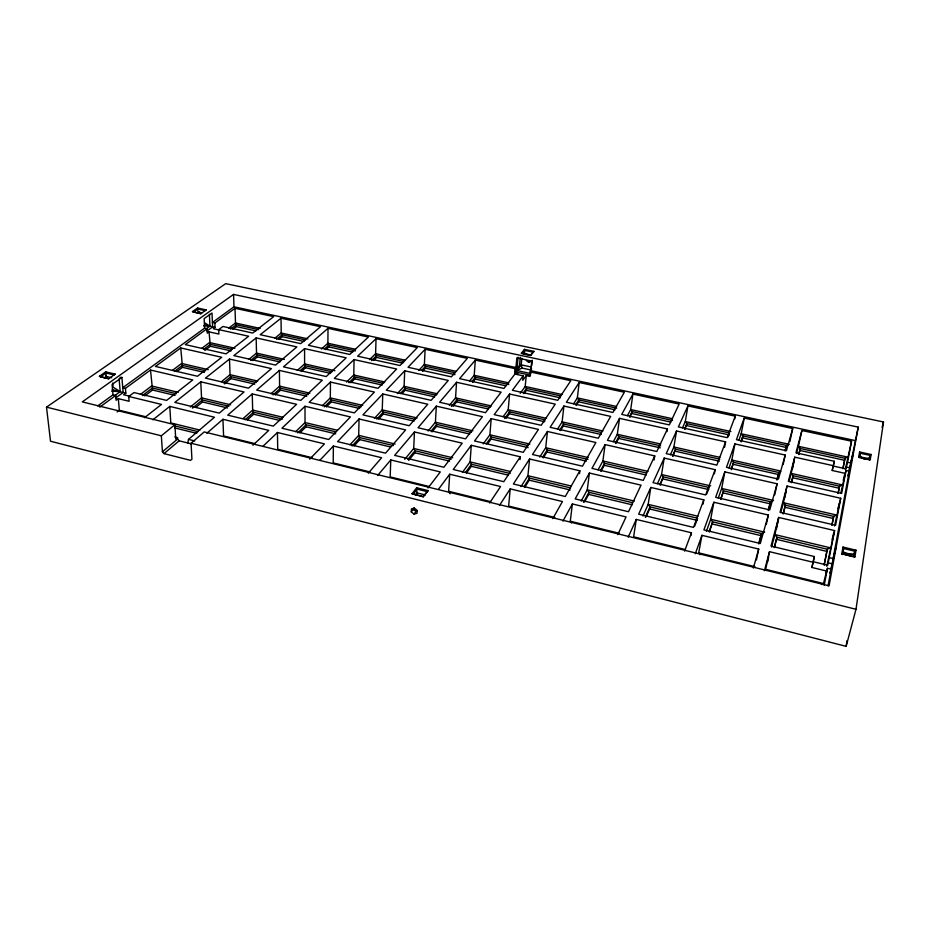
<?xml version="1.0" encoding="UTF-8"?>
<svg xmlns="http://www.w3.org/2000/svg" width="930" height="930" viewBox="0 0 930 930"><rect width="100%" height="100%" fill="white"/><g stroke="black" fill="none" stroke-linecap="round" stroke-linejoin="round"><path stroke-width="1.4" d="M328.011 328.337L308.388 345.321L349.796 354.458L368.385 337.044L328.011 328.337L327.895 343.251L328.86 346.925L325.756 349.703M330.464 382.056L309.155 402.33L354.342 412.885L374.418 392.065L330.464 382.056L330.324 397.889L331.371 401.911L326.337 406.863M368.338 473.126L381.614 457.734L333.382 446.04L333.207 462.896L369.815 471.894M354.074 359.584L334.312 378.394L378.033 388.31L396.645 369.012L354.074 359.584L353.784 374.999L354.807 378.859L350.866 382.742M359.05 418.977L337.578 441.622L385.543 453.177L405.62 429.904L359.05 418.977L358.701 435.356L359.817 439.623L354.051 445.912M376.034 338.694L357.643 356.19L400.005 365.525L417.303 347.588L376.034 338.694L375.615 353.702L376.615 357.422L373.523 360.456M382.753 393.971L362.921 414.896L409.235 425.708L427.777 404.225L382.753 393.971L382.253 409.898L383.346 413.99L378.661 419.093M428.091 487.959L440.297 471.94L390.786 459.943L390.17 476.904L429.462 486.576M404.724 370.803L386.334 390.193L431.113 400.342L448.283 380.44L404.724 370.803L404.085 386.31L405.236 388.31L405.154 390.228L402.248 393.402M414.466 431.973L394.657 455.375L443.889 467.244L462.222 443.18L414.466 431.973L413.699 448.469L414.978 450.759L414.873 452.805L408.665 460.373M411.281 511.872L411.42 508.884L414.35 508.117L417.14 510.326L416.989 513.314L414.059 514.081L411.281 511.872L413.292 509.233L416.059 511.43L414.059 514.081M415.35 494.934L416.942 492.877L416.675 487.773L428.149 490.61L423.045 496.748L412.013 493.76L416.675 487.773M425.126 349.273L408.038 367.292L451.387 376.848L467.325 358.375L425.126 349.273L424.382 364.386L425.522 366.269L425.428 368.152L422.557 371.279M436.321 406.166L418.035 427.765L465.523 438.855L482.438 416.675L436.321 406.166L435.426 422.208L436.693 424.359L436.577 426.359L432.02 431.904M450.039 493.784L448.62 491.296L449.702 474.219L500.561 486.541L489.61 503.025M456.549 382.276L439.611 402.272L485.483 412.676L501.131 392.146L456.549 382.276L455.549 397.889L456.793 399.923L456.677 401.865L453.096 406.224M97.778 405.899L112.995 394.832L115.692 395.483L116.111 400.295L118.331 398.656L129.119 401.283L128.735 396.471L134.001 392.565L166.598 400.412L192.766 379.952L150.52 370.035L125.434 388.368L122.76 387.717L204.588 328.185L207.053 328.732L207.251 333.173L209.029 331.847L218.887 334.044L218.713 329.615L222.933 326.476L252.704 333.045L273.687 316.63L235.023 308.295L214.853 323.024L212.412 322.489L233.965 306.807L515.952 367.524L515.069 368.664L475.323 360.096L474.23 375.301L469.627 380.858M472.684 382.346L475.335 379.115L475.474 377.231L474.23 375.301L508.791 382.869M520.021 459.594L520.288 456.804L471.289 445.307L470.092 461.908L462.396 472.44M466.476 473.021L471.336 466.314L471.487 464.256L470.092 461.908L510.361 471.51M491.191 418.663L474.544 440.96L523.253 452.34L538.458 429.428L491.191 418.663L489.889 434.81L483.263 443.877M487.785 443.598L491.098 439.018L491.261 437.019L489.889 434.81L529.902 444.063M509.594 394.018L494.19 414.641L541.19 425.301L555.245 404.132L509.594 394.018L508.21 409.735L503.107 416.733M506.141 418.256L509.396 413.769L509.57 411.816L508.21 409.735L546.445 418.337M518.068 373.883L514.674 373.151L515.069 368.664M518.08 357.225L516.882 370.547L514.674 373.151M530.984 373.593L516.882 370.547L519.579 364.944L520.277 357.283M530.158 369.815L522.044 368.071L521.219 364.851L521.823 358.236M552.792 518.603L562.452 501.537L510.221 488.878L508.64 506.06L554.838 517.44M475.323 360.096L459.606 378.661L503.955 388.438L514.929 374.058L523.172 375.836L522.753 380.347L526.24 375.65L529.647 376.394L530.507 375.22L515.557 371.988L516.824 357.876L531.867 361.084L532.274 360.247L531.762 365.583M526.24 375.65L525.218 386.462L520.196 393.344M523.962 393.657L526.368 390.333L526.543 388.438L525.218 386.462L561.976 394.518M529.647 376.394L531.867 361.084M531.239 370.919L531.495 368.257M579.518 473.591L579.867 470.789L529.589 458.99L527.926 475.707L521.009 486.588M524.648 487.471L529.24 480.171L529.449 478.101L527.926 475.707L570.869 485.937M547.433 431.474L532.506 454.503L582.482 466.174L595.874 442.506L547.433 431.474L545.701 447.725L539.749 457.083M543.248 457.909L546.968 451.992L547.189 449.981L545.701 447.725L588.12 457.537M563.906 406.05L550.118 427.323L598.292 438.251L610.661 416.396L563.906 406.05L562.127 421.86L557.547 429.079M560.453 430.578L563.371 425.952L563.592 423.987L562.127 421.86L602.907 431.032M579.181 382.486L566.393 402.213L612.893 412.467L624.344 392.228L579.181 382.486L577.356 397.889L573.612 403.794M576.263 405.457L578.565 401.807L578.786 399.9L577.356 397.889L616.602 406.48M571.404 522.986L570.288 521.23L572.38 503.944L626.064 516.941L617.753 534.622M589.411 473.033L575.17 498.887L628.517 511.733L641.014 485.146L589.411 473.033L587.272 489.854L581.18 501.096M584.61 501.933L588.644 494.388L588.911 492.307L587.272 489.854L634.295 501.061M654.115 460.036L654.755 455.921L605.081 444.598L602.907 460.966L598.083 469.859M600.966 471.405L604.233 465.291L604.512 463.268L602.907 460.966L647.966 471.382M666.996 431.636L667.426 428.974L619.531 418.361L617.334 434.287L613.312 441.727M615.916 443.505L618.636 438.425L618.903 436.449L617.334 434.287L660.672 444.029M632.912 394.076L621.717 414.408L669.333 424.905L679.144 404.039L632.912 394.076L630.714 409.572L627.413 415.652M629.947 417.314L632.237 411.618L630.714 409.572L672.425 418.709M855.995 609.29L883.5 421.976L225.723 283.65L46.5 407.131L50.511 441.227L846.137 646.35L855.995 609.29L191.069 443.238L191.929 459.281L190.522 460.35L163.982 453.619L162.425 451.806L161.343 435.81L174.875 424.708L175.758 439.088L177.514 437.612L174.759 436.926M690.978 535.482L691.455 532.785L636.271 519.417L633.621 536.819L685.526 549.595M846.137 646.35L847.009 640.642M703.034 504.13L703.812 499.875L650.826 487.448L648.175 504.374L642.956 515.999M646.164 516.778L649.617 508.977L649.954 506.885L648.175 504.374L697.953 516.243M869.317 459.827L870.027 455.363L871.085 454.479L859.611 451.992L858.704 457.153L869.317 459.827L870.259 459.687L871.085 454.479M855.984 550.165L854.775 551.176L853.856 556.954L854.914 556.907L855.984 550.165L842.964 547.073L841.79 553.769L852.45 556.617M714.391 473.812L715.147 469.673L664.194 458.072L661.544 474.533L657.429 483.728M660.149 485.239L663.276 476.892L661.544 474.533L710.694 485.902M724.598 447.225L725.598 441.855L676.517 430.985L673.89 447.005L670.449 454.677M672.925 456.444L675.575 449.225L673.89 447.005L719.797 457.327M734.712 418.988L735.246 416.14L687.921 405.933L685.305 421.534L682.492 427.8M684.899 429.439L686.944 423.627L685.305 421.534L730.899 431.52M842.266 554.582L843.615 548.514L842.964 547.073M842.615 554.268L843.615 548.514L854.775 551.176L853.81 554.931L842.661 552.269M859.425 457.665L860.192 453.224L859.611 451.992M700.046 554.687L698.721 552.85L701.952 535.331L758.706 549.072L756.415 559.918M828.049 585.888L831.153 569.172L827.444 568.277L826.154 573.485L826.619 571.043L811.925 567.463L814.366 556.535L771.005 546.084L778.666 517.44L834.594 530.577L827.723 565.231L813.134 561.697M174.875 424.708L82.305 401.9L233.558 294.415L858.239 427.114L850.787 462.989L847.556 462.28L851.555 441.215L801.904 430.509L795.941 452.817L834.291 461.28L833.361 465.709L794.778 457.165L788.315 481.333L841.65 493.423L845.998 470.475L849.276 471.196L833.117 558.546L829.455 557.675M858.239 427.114L829.072 585.83L204.193 431.927L191.069 443.238M830.095 573.054L835.884 547.386L830.176 573.078M849.625 467.744L848.09 475.986L853.31 452.724L849.625 467.744L846.393 467.034L847.556 462.28M766.343 524.241L768.32 515.022L713.88 502.247L710.694 519.277L706.405 531.309M709.381 532.03L712.624 521.846L710.694 519.277L764.658 532.146M774.737 494.9L777.12 483.786L724.83 471.882L721.692 488.448L718.309 497.945M844.835 475.265L845.184 473.37L832.222 470.487L833.152 466.035L846.044 468.883L846.393 467.034M824.201 585.342L827.444 568.277M840.72 498.282L835.593 525.287L780.038 512.314L787.047 486.053L840.72 498.282L834.524 525.996M720.866 499.433L723.552 490.866L721.692 488.448L773.551 500.445L770.61 501.77L723.552 490.866L720.797 498.666M783.188 464.512L785.222 455.049L734.909 443.912L731.829 460.036L729.004 467.964M826.817 566.312L834.594 530.577M840.767 493.307L845.998 470.475M845.324 469.418L851.555 441.215M731.34 469.708L733.631 462.303L731.829 460.036L780.351 470.952M789.861 441.68L792.709 428.521L744.233 418.07L741.198 433.775L738.885 440.239M741.163 441.855L742.954 435.914L741.198 433.775L789.291 444.308L786.582 445.482L742.954 435.914L741.071 441.227M824.131 564.928L827.293 549.246L830.351 547.805L774.911 534.587L771.598 547.038M831.827 525.369L833.687 516.394L836.616 515.046L783.397 502.723L780.782 512.546M838.023 493.586L839.558 486.181L842.371 484.902L791.209 473.393L789.024 481.577M842.859 468.708L844.986 458.292L847.683 457.095L798.417 446.307L796.65 452.968M824.236 564.917L827.293 549.246L776.98 537.226L774.911 534.587L778.666 517.44M832.071 524.659L833.687 516.394L785.397 505.199L783.397 502.723L787.047 486.053M838.256 492.888L839.558 486.181L793.139 475.718L791.209 473.393L794.778 457.165M843.068 468.127L844.986 458.292L800.288 448.493L798.417 446.307L801.904 430.509M187.779 442.982L188.488 439.39L214.458 417.233L169.772 406.41L152.927 419.779M811.925 567.463L814.366 556.535M758.787 543.945L761.577 533.541L763.635 532.611M768.273 510.512L770.61 501.77L768.331 509.768M776.91 480.054L778.91 472.51L780.793 471.684M785.385 450.167L786.582 445.482L785.036 450.934M813.169 562.266L769.505 551.688L765.669 569.323L823.527 583.563L826.619 571.043M767.471 562.278L768.657 556.884M776.306 529.379L778.596 518.87M784.676 497.934L786.187 491.017M774.33 547.689L776.98 537.226L774.434 546.945M792.383 468.976L794.162 460.896M783.176 513.999L785.397 505.199L783.281 513.267M791.593 481.914L793.139 475.718L791.314 482.682M798.777 454.572L800.288 448.493L798.847 453.98M832.222 470.487L834.291 461.28M843.231 480.368L844.8 473.986M837.895 508.722L839.255 503.165M832.025 539.807L833.652 533.204M882.093 427.475L883.5 421.976M764.402 570.776L769.505 551.688M753.358 568.056L758.706 549.072M768.32 515.022L760.287 543.492L703.905 529.902L713.88 502.247M777.12 483.786L769.761 509.907L715.67 497.283L724.83 471.882M785.222 455.049L778.445 479.09L726.481 467.313L734.909 443.912M792.709 428.521L786.443 450.725L736.432 439.704L744.233 418.07M758.845 543.178L761.577 533.541L712.624 521.846L709.299 531.239M776.945 479.415L778.91 472.51L733.631 462.303L731.247 469.057M695.315 553.745L701.952 535.331M684.585 551.095L691.455 532.785M703.812 499.875L693.478 527.391L638.654 514.185L650.826 487.448M715.147 469.673L705.672 494.934L653.011 482.647L664.194 458.072M725.598 441.855L716.856 465.128L666.206 453.642L676.517 430.985M735.246 416.14L727.167 437.658L678.377 426.905L687.921 405.933M694.64 526.252L697.128 519.603M706.719 493.97L709.137 487.518L663.276 476.892L659.916 484.449M728.085 436.937L729.562 432.973L686.944 423.627L684.654 428.788M645.339 517.254L649.954 506.885L697.628 518.266M672.669 455.758L675.575 449.225L719.75 459.176M628.18 537.191L636.271 519.417M654.755 455.921L643.269 480.368L591.968 468.383L605.081 444.598M667.426 428.974L656.824 451.515L607.43 440.32L619.531 418.361M583.529 502.34L588.911 492.307L632.54 502.723M600.582 470.58L604.512 463.268L646.431 472.986M615.509 442.785L618.903 436.449L660.637 445.854M629.552 416.628L632.237 411.618L672.483 420.453M562.929 521.102L572.38 503.944M579.867 470.789L565.301 496.504L513.383 483.995L529.589 458.99M524.078 486.588L529.449 478.101L570.578 487.925M542.713 457.06L547.189 449.981L587.993 459.432M559.709 430.125L563.592 423.987L601.477 432.531M575.728 404.759L578.786 399.9L616.671 408.2M499.468 505.455L510.221 488.878M520.288 456.804L503.781 481.682L453.236 469.499L471.289 445.307M465.512 472.475L471.487 464.256L510.07 473.475M486.285 443.877L491.261 437.019L528.333 445.61M504.676 418.535L509.57 411.816L545.201 419.849M523.334 392.855L526.543 388.438L560.825 395.959M438.542 489.18L449.702 474.219M523.172 375.836L512.372 390.298L557.779 400.307L570.799 380.684L530.077 371.907M100.603 376.824L108.694 378.754L99.417 376.278L105.753 371.872L115.146 374.104L114.088 374.953L106.043 373.035L100.603 376.824L99.417 376.278M526.38 360.526L528.589 362.293L529.868 360.608M523.578 354.051L530.402 355.504L533.913 351.354L524.415 349.355L521.381 353.261L522.218 353.76L524.822 350.412L524.415 349.355M423.045 496.748L428.149 490.61M530.402 355.504L533.913 351.354M531.018 366.955L521.219 364.851L516.882 370.547L522.044 368.071M413.141 494.283L417.128 489.145L426.963 491.586M407.863 459.397L414.978 450.759L451.038 459.374M431.218 431.009L436.693 424.359L471.301 432.38M451.434 406.445L456.793 399.923L490.029 407.41M471.94 381.521L475.474 377.231L508.791 384.543M404.748 459.281L413.699 448.469L452.724 457.769M428.149 430.997L435.426 422.208L472.882 430.869M449.341 405.387L455.549 397.889L491.517 405.98M377.673 475.428L390.786 459.943M193.498 312.085L200.892 313.701L192.487 311.562L197.567 308.028L206.146 309.899L205.205 310.655L197.846 309.051L193.498 312.085L192.487 311.562M352.156 445.958L359.864 437.588L393.413 445.598M376.848 419.139L383.416 412.013L415.571 419.465M400.377 393.576L405.236 388.31L436.065 395.25M421.685 370.442L425.522 366.269L455.096 372.756M349.971 444.784L358.701 435.356L395.122 444.04M374.372 418.419L382.253 409.898L417.163 417.977M397.354 393.588L404.085 386.31L437.577 393.843M418.709 370.5L424.382 364.386L456.514 371.419M319.781 460.397L333.382 446.04M309.713 459.176L324.454 443.877L277.454 432.497L262.876 446.377M299.913 432.857L306.098 426.765L305.04 422.557L304.994 406.282L350.424 416.942L328.697 439.483L281.953 428.219L304.994 406.282M297.832 432.857L306.098 424.743L335.718 431.822M324.338 406.863L331.382 399.947L361.084 406.84M348.936 382.753L354.842 376.952L383.613 383.427M371.512 360.608L376.673 355.551L404.213 361.596M295.682 431.694L305.04 422.557L337.45 430.288M322.268 405.759L330.324 397.889L362.712 405.375M346.553 382.056L353.784 374.999L384.788 381.974M369.524 359.643L375.615 353.702L405.294 360.201M252.972 445.179L268.758 430.392L222.933 419.291L206.855 433.206M247.403 419.837L253.681 414.222L252.669 410.072L252.251 393.913L296.589 404.318L273.292 426.126L227.722 415.152L252.251 393.913M275.245 394.925L280.593 390.123L279.605 386.148L279.384 370.419L322.315 380.196L300.785 400.377L256.68 390.077L279.384 370.419M301.39 371.512L305.586 367.745L304.61 363.932L304.575 348.622L346.181 357.841L326.209 376.557L283.487 366.873L304.575 348.622M245.253 419.697L253.634 412.211L282.546 419.116M273.071 394.866L280.569 388.17L308.19 394.576M300.332 370.535L305.586 365.85L331.975 371.791M324.721 348.773L328.871 345.065L355.458 350.901M243.149 418.535L252.669 410.072L282.929 417.291M271.014 393.774L279.605 386.148L309.864 393.158M297.286 370.442L304.61 363.932L334.928 370.756M321.396 349.029L327.895 343.251L355.562 349.308M163.982 453.619L179.13 440.82L191.51 443.912M162.425 451.806L177.595 439.03L177.514 437.612M195.87 407.421L202.507 401.969L227.548 407.968M224.525 383.904L230.989 378.603L254.762 384.125M253.007 360.538L257.459 356.888L256.529 353.121L256.169 337.904L296.856 346.913L275.571 365.083L233.837 355.62L256.169 337.904M278.826 339.345L282.127 336.648L281.209 333.021L281.023 318.211L320.525 326.721L300.704 343.635L260.214 334.707L281.023 318.211M192.452 408.131L202.415 399.981L228.861 406.294M223.374 382.835L230.919 376.662L256.11 382.497M250.74 360.456L257.412 354.993L281.383 360.398M276.605 339.299L282.104 334.8L305.377 339.915M190.371 406.991L201.554 397.889L230.663 404.829M221.375 381.742L230.047 374.685L257.819 381.114M248.775 359.433L256.529 353.121L284.406 359.387M274.687 338.334L281.209 333.021L307.842 338.857M200.775 381.823L174.828 402.399L219.282 413.118L244.044 391.983L200.775 381.823L201.554 397.889L202.507 401.969M229.501 359.061L205.46 378.115L248.508 388.17L271.432 368.606L229.501 359.061L230.047 374.685L230.989 378.603M144.51 417.698L161.506 404.411L128.735 396.471M142.406 395.575L152.404 388.031L176.363 393.762M174.456 371.407L182.408 365.42L205.658 370.803M203.635 349.401L210.308 344.379L232.372 349.355M230.524 329.127L236.313 324.756L258.621 329.65M144.778 395.901L152.543 390.019L175.073 395.413M176.84 371.628L182.513 367.338L204.379 372.419M204.833 350.459L210.389 346.251L231.059 350.924M232.907 329.22L236.371 326.593L255.878 330.882M117.075 411.944L119.319 410.258L145.847 416.779M140.372 394.448L151.637 385.985L178.211 392.321M172.492 370.326L181.617 363.479L208.285 369.652M201.717 348.378L209.506 342.542L234.918 348.25M228.629 328.174L235.499 323.012L260.202 328.418M125.434 388.368L125.829 393.146L123.644 394.75L130.351 396.378M214.853 323.024L215.039 327.43L213.284 328.72L218.887 329.964M115.576 398.052L123.155 392.495L125.829 393.146M207.018 330.987L212.598 326.895L215.039 327.43M114.425 395.855L120.191 391.635L123.155 392.495L121.911 377.417L119.97 377.394M206.751 328.441L209.924 326.128L212.598 326.895L212.005 313.003L204.147 318.618L204.588 328.185M99.789 407.108L115.692 395.483M180.745 347.948L155.45 366.443L197.486 376.255L221.724 357.283L180.745 347.948L182.513 367.338M207.053 328.732L185.314 344.612L226.106 353.865L248.624 336.23L218.713 329.615M121.911 377.417L112.088 384.439L112.995 394.832M108.694 378.754L115.146 374.104M200.892 313.701L206.146 309.899M104.183 378.01L106.346 376.487L111.705 377.766M821.388 584.586L823.527 583.563M528.589 362.293L531.053 361.526M870.201 458.025L863.796 459.013L859.587 456.188M852.857 554.048L847.788 554.687L844.196 552.246M519.579 364.944L521.219 364.851M111.565 391.17L120.191 391.635L119.11 378.801M203.542 325.744L209.924 326.128L209.413 314.317M532.96 352.133L524.822 350.412L524.52 353.621L531.297 355.051M521.381 353.261L530.937 355.283M530.937 370.745L854.949 440.506M201.682 313.026L198.009 312.224L197.567 308.028M858.704 457.153L870.259 459.687M282.127 336.648L304.017 341.461M328.86 346.925L352.633 352.145M376.615 357.422L402.76 363.165M425.428 368.152L454.968 374.639M475.335 379.115L505.85 385.822M526.368 390.333L560.418 397.819M578.565 401.807L615.009 409.816M631.97 413.548L670.786 422.081M686.619 425.556L729.201 434.915M742.57 437.856L786.164 447.446M799.858 450.446L844.51 460.269M204.519 324.93L209.924 326.128L204.623 322.791M257.459 356.888L280 361.968M305.586 367.745L330.569 373.383M354.807 378.859L382.184 385.043M405.154 390.228L434.566 396.866M456.677 401.865L488.494 409.049M509.396 413.769L544.806 421.755M563.371 425.952L601.222 434.496M618.636 438.425L660.323 447.842M675.25 451.213L719.378 461.175M733.247 464.303L778.48 474.521M792.697 477.729L839.069 488.204M280.593 390.123L306.819 396.215M331.371 401.911L359.619 408.479M383.346 413.99L414.083 421.127M436.577 426.359L469.766 434.066M491.098 439.018L528.135 447.621M546.968 451.992L586.33 461.141M604.233 465.291L646.117 475.021M662.951 478.927L708.765 489.575M723.168 492.912L770.168 503.827M784.943 507.269L833.175 518.463M841.79 553.769L854.914 556.907M253.681 414.222L279.814 420.476M306.098 426.765L335.707 433.845M359.817 439.623L390.542 446.97M414.873 452.805L449.516 461.094M471.336 466.314L508.501 475.207M529.24 480.171L570.195 489.971M588.644 494.388L632.226 504.816M649.617 508.977L697.244 520.382M712.217 523.962L761.135 535.668M776.515 539.354L826.77 551.374M112.228 389.705L120.191 391.635L113.1 387.159L112.739 383.044M828.177 562.836L831.827 563.72M199.915 430.09L170.806 422.929L169.772 406.41M255.285 443.715L223.584 435.914L222.933 419.291M312.003 457.676L277.71 449.225L277.454 432.497M448.62 491.296L490.656 501.642M570.288 521.23L619.31 533.297M698.721 552.85L754.974 566.684M174.422 425.824L198.009 431.648M174.549 427.881L196.73 433.357M416.942 492.877L425.359 494.969M412.013 493.76L423.58 496.632M188.488 439.39L194.719 440.936M46.5 407.131L161.343 435.81M417.047 510.965L414.245 510.256L414.106 507.792M199.16 311.736L201.194 313.143M177.595 439.03L179.13 440.82M105.753 371.872L106.346 376.487M105.753 375.615L106.008 378.464M118.331 398.656L119.319 410.258M152.543 390.019L150.52 370.035M209.029 331.847L210.389 346.251M236.371 326.593L235.499 323.012L235.023 308.295M233.558 294.415L233.965 306.807M860.192 453.224L859.332 456.677L869.155 458.816L870.027 455.363L860.192 453.224"/></g></svg>
